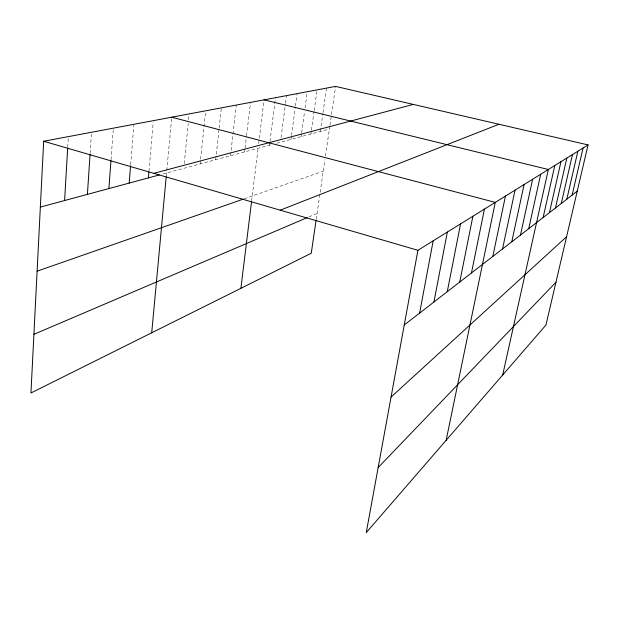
<?xml version="1.0" encoding="UTF-8"?>
<svg xmlns="http://www.w3.org/2000/svg" width="619" height="619" viewBox="0 0 619 619"><rect width="100%" height="100%" fill="white"/><g stroke="black" fill="none" stroke-linecap="round" stroke-linejoin="round"><path stroke-width="0.46" stroke-dasharray="3.1 2.32" d="M67.734 147.113L68.291 137.573M90.134 153.288L91.403 134.176M111.018 159.803L113.277 129.123M130.663 164.778L133.843 125.262M148.955 171.223L153.179 122.562M166.279 175.858L171.726 117.2M184.245 163.571L188.199 123.475M188.571 119.653L189.135 113.927M200.138 163.927L200.533 160.135M200.633 159.184L205.655 110.824M215.698 159.725L219.049 129M219.149 128.04L221.347 107.876M230.508 155.725L236.272 105.068M244.629 151.91L244.962 149.055M245.078 148.103L246.432 136.675M246.548 135.723L250.494 102.398M251.647 200.796L258.1 148.274M258.68 143.523L264.05 99.852M269.497 145.194L269.853 142.347M269.977 141.395L275.509 97.701M281.065 137.48L285.398 104.193M285.521 103.241L286.512 95.628M290.984 139.391L291.363 136.528M291.495 135.576L295.309 106.986M295.441 106.035L297.097 93.639M301.128 136.652L301.515 133.781M301.646 132.83L304.525 111.799M305.051 107.977L307.272 91.728M310.893 134.013L311.287 131.197M311.419 130.253L314.05 111.482M314.181 110.538L317.075 89.887M320.309 131.468L322.87 113.563M323.01 112.619L326.515 88.115M316.247 219.134L324.905 159.764M325.462 155.957L329.811 126.175M329.95 125.224L335.614 86.405M308.866 216.913L317.083 213.4M244.203 198.807L323.242 171.184M162.913 173.978L271.323 144.699M276.794 143.221L329.401 129.015"/><path stroke-width="0.93" d="M588.05 144.916L417.918 250.3L366.255 532.595L545.943 325.052L588.05 144.916L335.614 86.405L43.678 141.256L30.95 392.988L311.264 253.241L316.108 220.085M64.593 200.533L67.68 148.065M87.403 194.374L90.072 154.239M108.898 188.571L110.948 160.762M129.193 183.085L130.586 165.737M148.374 177.908L148.877 172.183M151.709 332.782L166.194 176.81M240.884 288.322L251.523 201.755M419.62 313.067L433.176 240.853M433.927 302.002L447.351 232.071M447.274 291.681L460.567 223.885M459.755 282.016L472.901 216.248M471.461 272.964L484.445 209.09M446.129 440.341L495.277 202.382L171.726 117.2M492.801 256.459L505.452 196.084M502.551 248.915L515.039 190.141M511.766 241.789L524.076 184.547M520.478 235.05L532.619 179.255M528.727 228.666L540.697 174.249M502.682 375.013L548.357 169.505L264.05 99.852M543.142 217.509L554.794 165.521M549.44 212.634L560.953 161.706M555.475 207.969L566.842 158.054M561.263 203.496L572.474 154.564M566.803 199.21L577.883 151.214M572.134 195.086L583.067 148.003M378.155 467.577L555.955 282.233M391.053 397.073L566.594 236.721M404.253 324.96L577.248 191.132M33.913 334.322L307.186 217.625M280.214 210.181L498.953 124.264M37.109 271.176L243.313 199.117M40.351 207.086L159.276 174.96M153.752 173.328L413.322 104.418M43.678 141.256L417.918 250.3"/></g></svg>
